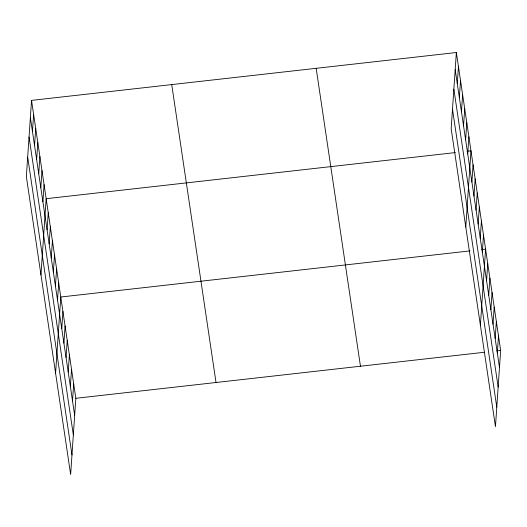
<?xml version="1.0" encoding="UTF-8"?>
<svg xmlns="http://www.w3.org/2000/svg" width="527" height="527" viewBox="0 0 527 527"><rect width="100%" height="100%" fill="white"/><g stroke="black" fill="none" stroke-linecap="round" stroke-linejoin="round"><path stroke-width="0.79" d="M31.541 100.387L75.835 398.3L70.644 474.484L26.35 176.571L31.541 100.387L456.356 52.516L500.65 350.429L495.459 426.613L451.165 128.7L456.356 52.516M32.463 131.559L33.629 114.431M34.551 145.604L35.717 128.476M36.64 159.648L37.806 142.521M38.728 173.693L39.894 156.565M40.816 187.737L41.982 170.61M42.904 201.782L44.07 184.654M40.968 274.883L46.159 198.699L455.394 152.58M47.081 229.871L48.247 212.743M49.169 243.915L50.335 226.788M51.257 257.96L52.423 240.832M53.346 272.004L54.512 254.877M55.434 286.049L56.6 268.922M57.522 300.094L58.688 282.966M55.585 373.195L60.776 297.011L470.012 250.892M61.758 328.611L62.93 311.483M63.912 343.084L65.078 325.95M66.066 357.55L67.232 340.422M68.214 372.022L69.386 354.888M70.368 386.489L71.534 369.361M72.515 400.961L73.688 383.834M457.278 83.688L458.444 66.56M459.366 97.732L460.532 80.605M461.454 111.777L462.62 94.649M463.543 125.821L464.709 108.694M465.631 139.866L466.797 122.738M467.719 153.91L468.885 136.783M465.782 227.012L470.973 150.827L467.08 151.269M471.896 181.999L473.062 164.872M473.984 196.044L475.15 178.917M476.072 210.089L477.238 192.961M478.16 224.133L479.326 207.006M480.249 238.178L481.414 221.05M482.337 252.229L483.503 235.095M480.393 325.324L485.591 249.139L481.698 249.581M486.573 280.739L487.738 263.612M488.727 295.212L489.893 278.078M490.874 309.678L492.047 292.551M493.028 324.151L494.194 307.024M495.182 338.624L496.348 321.49M497.33 353.09L498.496 335.962M75.835 398.3L484.293 352.273M496.757 350.87L500.65 350.429M455.19 69.643L499.484 367.563M453.859 89.135L498.153 387.049M452.489 109.208L496.783 407.127M316.167 68.312L360.461 366.225M171.73 84.59L216.024 382.503M30.375 117.514L74.669 415.434M29.044 137L73.339 434.92M27.681 157.079L71.975 454.999"/></g></svg>
